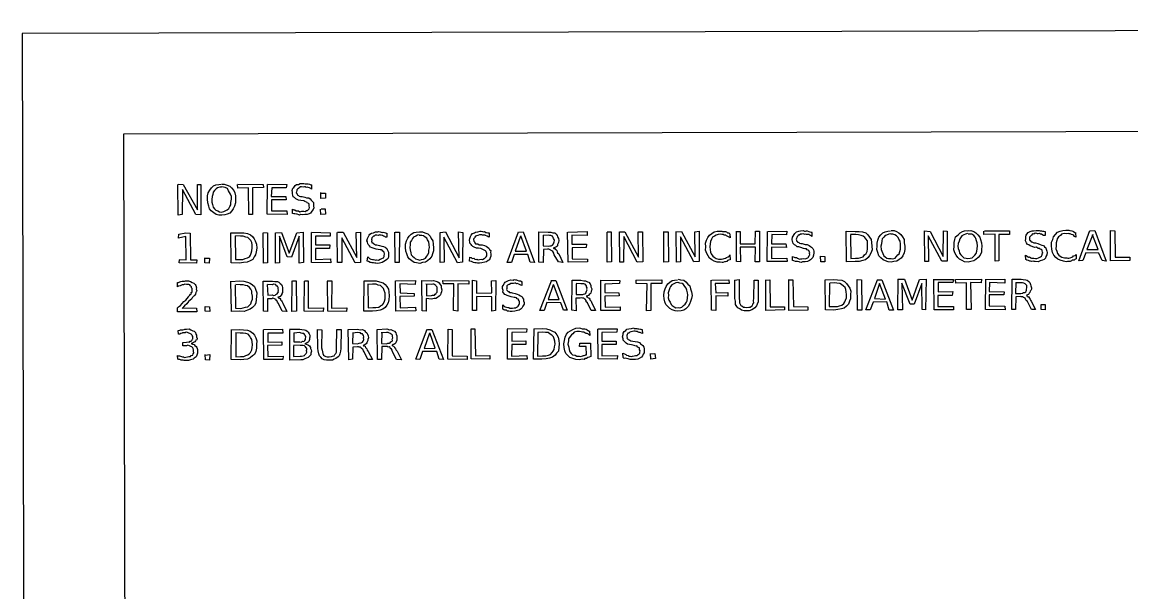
# Model space of a CAD drawing. Header units: millimetres. Extents: x 0 to 460, y -1 to 401.
# Drawn here: x -0.5 to 109.4, y 344 to 400.5 of the extents above; entities that cross this region are included whole.
import ezdxf

# ---------------------------------------------------------------- set-up
doc = ezdxf.new("R2010")
doc.units = ezdxf.units.MM

msp = doc.modelspace()

# ---------------------------------------------------------------- linework, layer by layer
for points in [[(0.5, -0.59), (460.47, 0.58), (459.48, 400.55), (-0.5, 399.41)], [(10.5, 9.49), (450.48, 10.55), (449.52, 390.55), (9.55, 389.45)]]:
    msp.add_lwpolyline(points, close=True)
for points in [[(14.94, 384.49), (15.46, 384.45), (16.87, 381.94), (16.85, 384.46), (17.19, 384.45), (17.21, 381.46), (16.7, 381.49), (15.37, 383.98), (15.35, 381.49), (14.96, 381.44), (14.93, 384.47)], [(19.26, 384.51), (19.52, 384.49), (19.81, 384.4), (20.06, 384.31), (20.22, 384.14), (20.45, 383.88), (20.57, 383.63), (20.64, 383.34), (20.63, 382.99), (20.64, 382.66), (20.54, 382.33), (20.41, 382.07), (20.26, 381.84), (20.08, 381.63), (19.81, 381.51), (19.57, 381.45), (19.28, 381.44), (18.98, 381.43), (18.7, 381.5), (18.47, 381.67), (18.21, 381.86), (18.06, 382.07), (17.98, 382.31), (17.9, 382.64), (17.86, 383.01), (17.87, 383.33), (17.93, 383.64), (18.08, 383.91), (18.24, 384.14), (18.46, 384.33), (18.67, 384.43), (18.98, 384.48), (19.21, 384.51)], [(19.25, 384.21), (19.06, 384.2), (18.86, 384.12), (18.71, 384.04), (18.55, 383.88), (18.42, 383.69), (18.37, 383.46), (18.32, 383.26), (18.28, 382.98), (18.29, 382.71), (18.34, 382.49), (18.43, 382.23), (18.55, 382.05), (18.67, 381.93), (18.88, 381.85), (19.05, 381.74), (19.23, 381.72), (19.48, 381.79), (19.62, 381.84), (19.81, 381.94), (19.96, 382.1), (20.07, 382.28), (20.15, 382.45), (20.17, 382.69), (20.23, 383.02), (20.22, 383.27), (20.13, 383.51), (20.03, 383.67), (19.92, 383.85), (19.84, 384.06), (19.62, 384.16), (19.45, 384.21), (19.24, 384.22)], [(20.87, 384.5), (23.37, 384.48), (23.41, 384.18), (22.32, 384.14), (22.31, 381.5), (21.95, 381.48), (21.91, 384.13), (20.85, 384.11), (20.83, 384.46)], [(23.8, 384.51), (25.71, 384.47), (25.66, 384.12), (24.22, 384.14), (24.17, 383.28), (25.61, 383.28), (25.64, 382.95), (24.19, 382.93), (24.2, 381.84), (25.72, 381.87), (25.73, 381.48), (23.77, 381.51), (23.8, 384.47)], [(28.17, 384.43), (28.15, 384.01), (28.1, 384.08), (27.97, 384.14), (27.83, 384.17), (27.74, 384.2), (27.62, 384.17), (27.53, 384.24), (27.46, 384.24), (27.34, 384.2), (27.18, 384.24), (27.06, 384.22), (26.92, 384.13), (26.86, 384.07), (26.77, 384.01), (26.71, 383.94), (26.7, 383.86), (26.66, 383.74), (26.65, 383.64), (26.72, 383.54), (26.72, 383.45), (26.79, 383.42), (26.88, 383.39), (26.94, 383.31), (27.05, 383.28), (27.23, 383.29), (27.51, 383.2), (27.66, 383.16), (27.9, 383.14), (28.02, 383.03), (28.13, 382.91), (28.26, 382.77), (28.34, 382.67), (28.36, 382.53), (28.35, 382.31), (28.38, 382.14), (28.33, 381.98), (28.2, 381.81), (28.05, 381.64), (27.92, 381.56), (27.71, 381.5), (27.48, 381.49), (27.24, 381.46), (27.08, 381.48), (26.97, 381.44), (26.91, 381.45), (26.73, 381.52), (26.67, 381.51), (26.5, 381.57), (26.41, 381.56), (26.28, 381.6), (26.26, 382.03), (26.4, 381.95), (26.51, 381.94), (26.63, 381.87), (26.77, 381.87), (26.88, 381.84), (26.99, 381.77), (27.1, 381.79), (27.19, 381.81), (27.39, 381.81), (27.54, 381.8), (27.66, 381.88), (27.76, 381.9), (27.87, 382), (27.91, 382.06), (27.96, 382.19), (27.91, 382.31), (27.92, 382.39), (27.93, 382.48), (27.9, 382.59), (27.77, 382.63), (27.73, 382.69), (27.66, 382.72), (27.51, 382.77), (27.38, 382.85), (27.09, 382.89), (26.88, 382.92), (26.72, 382.97), (26.6, 383.06), (26.47, 383.19), (26.35, 383.25), (26.3, 383.41), (26.27, 383.54), (26.27, 383.71), (26.24, 383.86), (26.32, 384.09), (26.41, 384.18), (26.53, 384.35), (26.68, 384.45), (26.86, 384.46), (27.04, 384.57), (27.28, 384.56), (27.41, 384.58), (27.54, 384.54), (27.64, 384.52), (27.74, 384.54), (27.83, 384.52), (27.95, 384.5), (28.09, 384.44), (28.18, 384.42)], [(29.1, 383.61), (29.53, 383.61), (29.53, 383.1), (29.08, 383.09), (29.08, 383.66)], [(29.11, 382.04), (29.52, 382.05), (29.53, 381.51), (29.09, 381.49), (29.05, 382.01)], [(15.06, 377.04), (15.73, 376.99), (15.71, 379.32), (14.98, 379.16), (15.03, 379.53), (15.7, 379.67), (16.15, 379.65), (16.16, 376.99), (16.81, 377.01), (16.77, 376.67), (15.06, 376.69), (15.07, 376.99)], [(20.17, 379.66), (21.01, 379.68), (21.44, 379.68), (21.81, 379.62), (22.1, 379.47), (22.32, 379.31), (22.49, 379.09), (22.59, 378.87), (22.72, 378.55), (22.73, 378.17), (22.69, 377.8), (22.62, 377.5), (22.46, 377.29), (22.33, 377.03), (22.09, 376.91), (21.77, 376.77), (21.43, 376.73), (21.03, 376.68), (20.21, 376.71), (20.18, 379.68)], [(20.6, 379.38), (20.64, 377.03), (21.06, 377.03), (21.37, 377.05), (21.6, 377.12), (21.82, 377.21), (22.03, 377.31), (22.11, 377.46), (22.19, 377.65), (22.24, 377.9), (22.27, 378.2), (22.28, 378.49), (22.24, 378.72), (22.13, 378.92), (22.03, 379.06), (21.85, 379.22), (21.66, 379.26), (21.4, 379.33), (21.13, 379.34), (20.63, 379.38)], [(23.39, 379.72), (23.8, 379.68), (23.79, 376.7), (23.39, 376.68), (23.37, 379.69)], [(24.6, 379.67), (25.18, 379.71), (25.94, 377.65), (26.69, 379.67), (27.34, 379.73), (27.36, 376.72), (26.92, 376.68), (26.92, 379.36), (26.17, 377.26), (25.74, 377.3), (24.97, 379.33), (25, 376.69), (24.59, 376.66), (24.59, 379.67)], [(28.14, 379.73), (29.99, 379.69), (29.99, 379.33), (28.56, 379.36), (28.55, 378.49), (29.96, 378.49), (29.95, 378.13), (28.56, 378.12), (28.56, 377.05), (30.05, 377.09), (30.06, 376.69), (28.16, 376.72), (28.14, 379.71)], [(30.74, 379.74), (31.3, 379.75), (32.63, 377.22), (32.59, 379.7), (33, 379.73), (32.99, 376.72), (32.48, 376.69), (31.15, 379.19), (31.15, 376.74), (30.73, 376.74), (30.71, 379.71)], [(35.63, 379.63), (35.62, 379.25), (35.46, 379.25), (35.41, 379.3), (35.3, 379.35), (35.19, 379.41), (35.05, 379.45), (34.96, 379.45), (34.84, 379.47), (34.78, 379.42), (34.61, 379.45), (34.45, 379.44), (34.36, 379.36), (34.29, 379.33), (34.16, 379.21), (34.13, 379.17), (34.09, 379.03), (34.12, 378.97), (34.11, 378.82), (34.13, 378.78), (34.14, 378.7), (34.22, 378.67), (34.31, 378.62), (34.39, 378.55), (34.48, 378.5), (34.64, 378.48), (34.88, 378.42), (35.13, 378.36), (35.27, 378.32), (35.46, 378.27), (35.61, 378.11), (35.64, 378.04), (35.71, 377.88), (35.78, 377.75), (35.77, 377.58), (35.77, 377.34), (35.75, 377.16), (35.6, 377.04), (35.49, 376.92), (35.31, 376.82), (35.16, 376.74), (34.88, 376.68), (34.67, 376.63), (34.53, 376.67), (34.43, 376.68), (34.3, 376.69), (34.17, 376.7), (34.05, 376.74), (33.97, 376.74), (33.8, 376.83), (33.67, 376.88), (33.72, 377.29), (33.81, 377.23), (33.91, 377.14), (34.03, 377.07), (34.19, 377.05), (34.28, 377.04), (34.44, 376.99), (34.54, 376.96), (34.61, 376.99), (34.79, 376.98), (34.97, 377.06), (35.04, 377.1), (35.19, 377.15), (35.27, 377.2), (35.35, 377.32), (35.34, 377.42), (35.39, 377.55), (35.38, 377.61), (35.35, 377.74), (35.32, 377.8), (35.21, 377.86), (35.14, 377.95), (35.07, 377.99), (34.94, 378), (34.77, 378.03), (34.57, 378.07), (34.35, 378.12), (34.17, 378.18), (34, 378.27), (33.91, 378.38), (33.78, 378.51), (33.74, 378.58), (33.7, 378.77), (33.64, 378.89), (33.7, 379.1), (33.77, 379.25), (33.85, 379.43), (33.94, 379.54), (34.1, 379.64), (34.28, 379.69), (34.5, 379.76), (34.73, 379.77), (34.83, 379.8), (34.95, 379.78), (35.06, 379.73), (35.14, 379.71), (35.26, 379.73), (35.37, 379.71), (35.52, 379.67), (35.63, 379.6)], [(36.44, 379.75), (36.86, 379.74), (36.83, 376.72), (36.45, 376.74), (36.41, 379.74)], [(38.84, 379.79), (39.13, 379.79), (39.39, 379.69), (39.69, 379.58), (39.89, 379.36), (40.01, 379.13), (40.16, 378.87), (40.21, 378.54), (40.25, 378.2), (40.25, 377.88), (40.14, 377.59), (40.06, 377.36), (39.88, 377.1), (39.63, 376.89), (39.45, 376.77), (39.16, 376.73), (38.87, 376.64), (38.54, 376.71), (38.31, 376.75), (38.08, 376.89), (37.82, 377.1), (37.71, 377.29), (37.58, 377.61), (37.49, 377.87), (37.46, 378.22), (37.46, 378.56), (37.56, 378.88), (37.7, 379.16), (37.83, 379.36), (38.04, 379.53), (38.3, 379.71), (38.53, 379.73), (38.86, 379.78)], [(38.83, 379.48), (38.66, 379.44), (38.47, 379.34), (38.26, 379.24), (38.15, 379.1), (38.07, 378.92), (37.93, 378.76), (37.94, 378.5), (37.89, 378.23), (37.93, 377.99), (37.99, 377.7), (38.04, 377.5), (38.15, 377.35), (38.33, 377.22), (38.45, 377.09), (38.67, 377.05), (38.89, 376.98), (39.04, 377.02), (39.23, 377.07), (39.45, 377.17), (39.59, 377.36), (39.67, 377.51), (39.76, 377.73), (39.79, 377.96), (39.84, 378.22), (39.82, 378.49), (39.78, 378.77), (39.65, 378.97), (39.56, 379.14), (39.42, 379.25), (39.23, 379.39), (39.08, 379.42), (38.82, 379.42)], [(40.89, 379.72), (41.43, 379.76), (42.79, 377.21), (42.72, 379.76), (43.14, 379.71), (43.12, 376.76), (42.62, 376.71), (41.25, 379.25), (41.28, 376.77), (40.89, 376.74), (40.88, 379.71)], [(45.75, 379.64), (45.74, 379.25), (45.64, 379.28), (45.54, 379.33), (45.4, 379.41), (45.34, 379.45), (45.21, 379.44), (45.1, 379.46), (45.03, 379.47), (44.89, 379.48), (44.78, 379.48), (44.61, 379.41), (44.49, 379.38), (44.38, 379.34), (44.32, 379.25), (44.3, 379.19), (44.23, 379.12), (44.21, 379), (44.23, 378.86), (44.29, 378.77), (44.28, 378.74), (44.33, 378.67), (44.4, 378.6), (44.54, 378.6), (44.62, 378.57), (44.77, 378.48), (45.04, 378.48), (45.27, 378.42), (45.46, 378.36), (45.57, 378.25), (45.71, 378.16), (45.79, 378.01), (45.9, 377.91), (45.89, 377.73), (45.91, 377.61), (45.91, 377.37), (45.86, 377.21), (45.79, 377.01), (45.66, 376.92), (45.48, 376.79), (45.31, 376.77), (45.02, 376.71), (44.8, 376.68), (44.66, 376.68), (44.6, 376.68), (44.47, 376.69), (44.34, 376.71), (44.19, 376.73), (44.06, 376.81), (44, 376.84), (43.81, 376.86), (43.82, 377.26), (43.98, 377.23), (44.06, 377.14), (44.22, 377.15), (44.33, 377.07), (44.47, 377.03), (44.57, 377.07), (44.65, 377), (44.78, 377.02), (44.97, 377.06), (45.08, 377.05), (45.25, 377.13), (45.32, 377.16), (45.41, 377.26), (45.44, 377.3), (45.51, 377.41), (45.53, 377.55), (45.53, 377.68), (45.48, 377.71), (45.45, 377.82), (45.37, 377.9), (45.32, 377.92), (45.18, 377.98), (45.05, 378.07), (44.93, 378.11), (44.7, 378.15), (44.48, 378.17), (44.27, 378.27), (44.14, 378.33), (44.04, 378.42), (43.95, 378.51), (43.84, 378.66), (43.83, 378.76), (43.81, 378.94), (43.85, 379.1), (43.91, 379.3), (43.98, 379.46), (44.09, 379.6), (44.29, 379.67), (44.41, 379.74), (44.62, 379.79), (44.85, 379.83), (44.96, 379.83), (45.08, 379.81), (45.17, 379.79), (45.29, 379.8), (45.41, 379.72), (45.5, 379.71), (45.62, 379.66), (45.78, 379.68)], [(48.65, 379.74), (49.1, 379.78), (50.24, 376.75), (49.81, 376.76), (49.58, 377.52), (48.23, 377.53), (47.95, 376.74), (47.53, 376.72), (48.66, 379.76)], [(48.86, 379.35), (48.33, 377.85), (49.46, 377.85), (48.87, 379.38)], [(52.08, 378.16), (52.15, 378.13), (52.25, 378.13), (52.31, 378.04), (52.4, 377.98), (52.45, 377.92), (52.48, 377.8), (52.53, 377.71), (52.64, 377.59), (53.04, 376.73), (52.63, 376.79), (52.2, 377.51), (52.15, 377.67), (52.06, 377.82), (51.97, 377.88), (51.9, 377.92), (51.85, 377.97), (51.78, 377.98), (51.66, 378.05), (51.53, 378.05), (51.12, 378.03), (51.08, 376.75), (50.67, 376.77), (50.66, 379.76), (51.6, 379.75), (51.87, 379.73), (52.05, 379.68), (52.24, 379.67), (52.38, 379.53), (52.48, 379.41), (52.53, 379.28), (52.62, 379.13), (52.65, 378.92), (52.6, 378.73), (52.57, 378.65), (52.52, 378.53), (52.52, 378.4), (52.44, 378.31), (52.35, 378.25), (52.25, 378.22), (52.11, 378.18)], [(51.09, 379.46), (51.09, 378.39), (51.59, 378.35), (51.74, 378.39), (51.88, 378.4), (51.96, 378.43), (52.02, 378.47), (52.13, 378.59), (52.16, 378.68), (52.19, 378.78), (52.22, 378.93), (52.18, 379.01), (52.13, 379.11), (52.08, 379.21), (52.03, 379.33), (51.98, 379.36), (51.87, 379.41), (51.72, 379.41), (51.59, 379.43), (51.09, 379.41)], [(53.54, 379.75), (55.45, 379.8), (55.45, 379.41), (53.93, 379.46), (53.93, 378.56), (55.39, 378.55), (55.37, 378.21), (53.98, 378.18), (53.96, 377.11), (55.48, 377.08), (55.48, 376.79), (53.57, 376.76), (53.51, 379.75)], [(57.45, 379.76), (57.83, 379.77), (57.85, 376.79), (57.43, 376.77), (57.45, 379.74)], [(58.66, 379.76), (59.18, 379.77), (60.55, 377.25), (60.52, 379.78), (60.92, 379.79), (60.97, 376.8), (60.41, 376.78), (59.09, 379.3), (59.05, 376.76), (58.69, 376.78), (58.64, 379.79)], [(63.07, 379.79), (63.49, 379.78), (63.5, 376.79), (63.06, 376.78), (63.06, 379.8)], [(64.26, 379.77), (64.81, 379.8), (66.14, 377.31), (66.12, 379.77), (66.55, 379.83), (66.54, 376.82), (66.01, 376.81), (64.69, 379.27), (64.68, 376.81), (64.3, 376.76), (64.27, 379.8)], [(69.59, 379.55), (69.61, 379.18), (69.51, 379.23), (69.38, 379.31), (69.26, 379.38), (69.19, 379.45), (69.03, 379.46), (68.94, 379.5), (68.8, 379.5), (68.66, 379.54), (68.44, 379.5), (68.24, 379.44), (68.06, 379.36), (67.88, 379.23), (67.78, 379.05), (67.68, 378.82), (67.65, 378.58), (67.6, 378.29), (67.63, 378.02), (67.67, 377.76), (67.73, 377.59), (67.9, 377.36), (68.04, 377.28), (68.23, 377.14), (68.45, 377.08), (68.68, 377.06), (68.77, 377.07), (68.91, 377.11), (69.03, 377.12), (69.16, 377.18), (69.25, 377.24), (69.42, 377.29), (69.52, 377.36), (69.58, 377.49), (69.6, 377.01), (69.46, 376.97), (69.36, 376.92), (69.28, 376.85), (69.16, 376.79), (69.05, 376.79), (68.9, 376.74), (68.81, 376.75), (68.63, 376.76), (68.33, 376.78), (68.03, 376.86), (67.8, 377.01), (67.58, 377.16), (67.43, 377.4), (67.3, 377.63), (67.18, 377.97), (67.2, 378.28), (67.17, 378.65), (67.26, 378.95), (67.4, 379.21), (67.57, 379.45), (67.81, 379.62), (68.04, 379.78), (68.33, 379.83), (68.62, 379.83), (68.78, 379.84), (68.87, 379.82), (69.04, 379.82), (69.14, 379.82), (69.24, 379.78), (69.35, 379.67), (69.51, 379.67), (69.59, 379.56)], [(70.22, 379.8), (70.61, 379.82), (70.62, 378.6), (72.09, 378.58), (72.12, 379.83), (72.52, 379.84), (72.52, 376.8), (72.1, 376.81), (72.12, 378.27), (70.61, 378.24), (70.65, 376.79), (70.24, 376.82), (70.24, 379.84)], [(73.34, 379.82), (75.24, 379.85), (75.19, 379.49), (73.74, 379.5), (73.7, 378.57), (75.13, 378.59), (75.18, 378.22), (73.7, 378.24), (73.72, 377.14), (75.24, 377.17), (75.25, 376.82), (73.29, 376.82), (73.32, 379.81)], [(77.69, 379.72), (77.71, 379.32), (77.63, 379.38), (77.52, 379.44), (77.4, 379.5), (77.3, 379.52), (77.18, 379.51), (77.09, 379.53), (76.95, 379.51), (76.91, 379.58), (76.71, 379.54), (76.57, 379.55), (76.44, 379.45), (76.36, 379.44), (76.31, 379.36), (76.21, 379.23), (76.21, 379.17), (76.16, 379.06), (76.17, 378.94), (76.19, 378.87), (76.28, 378.83), (76.28, 378.75), (76.4, 378.72), (76.49, 378.66), (76.62, 378.62), (76.76, 378.62), (77.04, 378.52), (77.23, 378.52), (77.44, 378.42), (77.56, 378.33), (77.68, 378.24), (77.79, 378.11), (77.87, 377.99), (77.9, 377.86), (77.91, 377.68), (77.88, 377.47), (77.8, 377.24), (77.73, 377.15), (77.58, 377.01), (77.47, 376.92), (77.27, 376.82), (77.03, 376.81), (76.78, 376.79), (76.64, 376.75), (76.51, 376.78), (76.44, 376.81), (76.27, 376.83), (76.16, 376.84), (76.08, 376.84), (75.91, 376.9), (75.79, 376.95), (75.79, 377.34), (75.94, 377.28), (76.02, 377.22), (76.19, 377.23), (76.28, 377.15), (76.4, 377.11), (76.51, 377.08), (76.6, 377.09), (76.72, 377.1), (76.9, 377.13), (77.09, 377.1), (77.2, 377.17), (77.31, 377.2), (77.38, 377.28), (77.44, 377.42), (77.49, 377.49), (77.47, 377.62), (77.49, 377.74), (77.45, 377.83), (77.42, 377.93), (77.35, 377.97), (77.24, 377.99), (77.18, 378.09), (77.02, 378.09), (76.88, 378.14), (76.62, 378.22), (76.42, 378.28), (76.24, 378.29), (76.11, 378.42), (75.98, 378.48), (75.87, 378.62), (75.81, 378.74), (75.78, 378.83), (75.77, 379.03), (75.79, 379.23), (75.87, 379.35), (75.95, 379.52), (76.03, 379.62), (76.19, 379.76), (76.43, 379.83), (76.59, 379.86), (76.83, 379.9), (76.97, 379.85), (77.08, 379.84), (77.18, 379.86), (77.23, 379.87), (77.39, 379.82), (77.5, 379.78), (77.63, 379.73), (77.74, 379.73)], [(81.14, 379.84), (82, 379.81), (82.4, 379.8), (82.73, 379.78), (83.06, 379.67), (83.26, 379.48), (83.41, 379.25), (83.57, 379.01), (83.61, 378.71), (83.64, 378.37), (83.67, 378), (83.55, 377.66), (83.41, 377.43), (83.28, 377.23), (83.01, 377.01), (82.76, 376.95), (82.38, 376.84), (82.01, 376.84), (81.14, 376.81), (81.11, 379.83)], [(81.53, 379.47), (81.57, 377.14), (82.02, 377.15), (82.33, 377.18), (82.56, 377.24), (82.78, 377.31), (82.93, 377.49), (83.09, 377.64), (83.18, 377.84), (83.22, 378.08), (83.21, 378.36), (83.23, 378.61), (83.2, 378.87), (83.05, 379.07), (82.95, 379.22), (82.8, 379.34), (82.6, 379.42), (82.34, 379.47), (82.07, 379.5), (81.52, 379.51)], [(85.55, 379.92), (85.84, 379.9), (86.08, 379.82), (86.32, 379.66), (86.53, 379.51), (86.69, 379.28), (86.85, 379), (86.86, 378.68), (86.9, 378.37), (86.91, 378.02), (86.86, 377.7), (86.71, 377.41), (86.55, 377.18), (86.36, 377.03), (86.12, 376.88), (85.83, 376.84), (85.56, 376.78), (85.25, 376.79), (84.99, 376.91), (84.76, 377.01), (84.54, 377.21), (84.35, 377.41), (84.25, 377.72), (84.15, 378.02), (84.17, 378.35), (84.17, 378.64), (84.24, 378.95), (84.35, 379.24), (84.54, 379.47), (84.75, 379.66), (84.98, 379.79), (85.23, 379.84), (85.5, 379.89)], [(85.52, 379.58), (85.33, 379.53), (85.1, 379.46), (84.96, 379.4), (84.84, 379.23), (84.68, 379.08), (84.64, 378.87), (84.6, 378.59), (84.54, 378.37), (84.56, 378.04), (84.63, 377.85), (84.75, 377.63), (84.82, 377.41), (84.98, 377.31), (85.12, 377.17), (85.3, 377.13), (85.56, 377.12), (85.71, 377.11), (85.94, 377.18), (86.07, 377.3), (86.23, 377.48), (86.34, 377.61), (86.41, 377.83), (86.47, 378.06), (86.47, 378.32), (86.48, 378.59), (86.45, 378.86), (86.31, 379.05), (86.24, 379.21), (86.1, 379.38), (85.93, 379.47), (85.73, 379.54), (85.51, 379.54)], [(88.86, 379.88), (89.41, 379.82), (90.72, 377.32), (90.73, 379.87), (91.12, 379.84), (91.11, 376.87), (90.59, 376.88), (89.23, 379.37), (89.25, 376.85), (88.88, 376.84), (88.85, 379.88)], [(93.15, 379.89), (93.44, 379.92), (93.75, 379.82), (93.96, 379.69), (94.15, 379.48), (94.34, 379.24), (94.42, 379.01), (94.52, 378.68), (94.53, 378.34), (94.52, 378.02), (94.49, 377.76), (94.37, 377.47), (94.17, 377.23), (93.94, 377.03), (93.74, 376.9), (93.45, 376.85), (93.17, 376.77), (92.83, 376.8), (92.59, 376.94), (92.34, 377.06), (92.16, 377.22), (91.99, 377.45), (91.87, 377.69), (91.77, 377.99), (91.79, 378.36), (91.81, 378.71), (91.88, 379.02), (91.94, 379.28), (92.18, 379.49), (92.38, 379.69), (92.62, 379.82), (92.82, 379.86), (93.18, 379.92)], [(93.13, 379.61), (92.92, 379.54), (92.77, 379.48), (92.57, 379.38), (92.48, 379.27), (92.37, 379.09), (92.29, 378.86), (92.19, 378.62), (92.17, 378.34), (92.18, 378.11), (92.3, 377.88), (92.32, 377.66), (92.47, 377.49), (92.62, 377.33), (92.74, 377.2), (92.98, 377.16), (93.13, 377.12), (93.37, 377.18), (93.58, 377.2), (93.74, 377.35), (93.86, 377.46), (93.98, 377.62), (94.03, 377.86), (94.07, 378.08), (94.12, 378.38), (94.09, 378.67), (94.02, 378.88), (93.95, 379.11), (93.88, 379.25), (93.73, 379.41), (93.55, 379.54), (93.36, 379.54), (93.17, 379.56)], [(94.79, 379.88), (97.29, 379.86), (97.29, 379.52), (96.21, 379.51), (96.21, 376.91), (95.85, 376.87), (95.85, 379.53), (94.75, 379.52), (94.74, 379.84)], [(100.82, 379.77), (100.8, 379.42), (100.66, 379.42), (100.59, 379.46), (100.45, 379.54), (100.35, 379.56), (100.25, 379.61), (100.13, 379.58), (100.05, 379.58), (99.98, 379.61), (99.81, 379.63), (99.68, 379.56), (99.57, 379.57), (99.47, 379.46), (99.41, 379.4), (99.32, 379.3), (99.26, 379.26), (99.26, 379.1), (99.25, 379), (99.28, 378.9), (99.32, 378.9), (99.43, 378.79), (99.48, 378.79), (99.56, 378.75), (99.7, 378.7), (99.85, 378.68), (100.07, 378.61), (100.3, 378.53), (100.47, 378.45), (100.64, 378.41), (100.74, 378.28), (100.86, 378.2), (100.92, 378.05), (100.97, 377.86), (101, 377.74), (100.96, 377.49), (100.89, 377.32), (100.84, 377.17), (100.72, 377.05), (100.56, 376.98), (100.33, 376.9), (100.13, 376.8), (99.83, 376.85), (99.71, 376.84), (99.61, 376.87), (99.47, 376.83), (99.35, 376.87), (99.28, 376.86), (99.16, 376.94), (98.98, 376.98), (98.88, 377.02), (98.86, 377.45), (99.03, 377.36), (99.15, 377.27), (99.25, 377.29), (99.38, 377.2), (99.45, 377.16), (99.6, 377.16), (99.69, 377.16), (99.84, 377.13), (100, 377.14), (100.14, 377.21), (100.28, 377.26), (100.36, 377.3), (100.45, 377.36), (100.52, 377.48), (100.52, 377.55), (100.57, 377.66), (100.54, 377.75), (100.5, 377.89), (100.51, 377.96), (100.42, 378.03), (100.32, 378.05), (100.27, 378.13), (100.12, 378.14), (99.95, 378.24), (99.75, 378.23), (99.53, 378.33), (99.31, 378.38), (99.19, 378.48), (99.06, 378.53), (98.96, 378.67), (98.94, 378.76), (98.87, 378.89), (98.88, 379.1), (98.91, 379.27), (98.92, 379.45), (98.99, 379.55), (99.14, 379.72), (99.31, 379.8), (99.51, 379.86), (99.66, 379.89), (99.92, 379.91), (100.06, 379.92), (100.14, 379.9), (100.23, 379.9), (100.33, 379.87), (100.45, 379.86), (100.56, 379.83), (100.67, 379.83), (100.83, 379.82)], [(103.83, 379.63), (103.85, 379.25), (103.73, 379.3), (103.66, 379.4), (103.56, 379.47), (103.43, 379.5), (103.29, 379.58), (103.18, 379.58), (103.08, 379.61), (102.94, 379.58), (102.68, 379.61), (102.44, 379.56), (102.32, 379.42), (102.12, 379.27), (102.01, 379.09), (101.96, 378.93), (101.9, 378.69), (101.9, 378.4), (101.87, 378.1), (101.96, 377.87), (102.02, 377.62), (102.17, 377.46), (102.29, 377.36), (102.46, 377.26), (102.72, 377.21), (102.95, 377.19), (103.04, 377.18), (103.16, 377.16), (103.29, 377.19), (103.44, 377.25), (103.56, 377.29), (103.63, 377.39), (103.79, 377.42), (103.87, 377.52), (103.88, 377.11), (103.75, 377.04), (103.67, 376.98), (103.5, 376.97), (103.42, 376.9), (103.29, 376.84), (103.19, 376.85), (103.03, 376.85), (102.88, 376.81), (102.62, 376.87), (102.28, 376.96), (102.06, 377.07), (101.85, 377.24), (101.68, 377.45), (101.52, 377.74), (101.47, 378.05), (101.44, 378.38), (101.44, 378.76), (101.56, 379.01), (101.64, 379.29), (101.84, 379.52), (102.02, 379.74), (102.31, 379.85), (102.56, 379.92), (102.87, 379.95), (103.03, 379.95), (103.14, 379.94), (103.26, 379.92), (103.44, 379.87), (103.55, 379.84), (103.63, 379.8), (103.76, 379.7), (103.84, 379.68)], [(105.25, 379.88), (105.73, 379.9), (106.86, 376.88), (106.45, 376.92), (106.14, 377.65), (104.84, 377.68), (104.53, 376.93), (104.14, 376.9), (105.24, 379.91)], [(105.52, 379.5), (104.92, 378.03), (106.06, 378.03), (105.5, 379.47)], [(107.29, 379.92), (107.7, 379.89), (107.74, 377.25), (109.19, 377.26), (109.2, 376.93), (107.28, 376.89), (107.28, 379.9)], [(17.59, 377.17), (18.06, 377.18), (18.02, 376.66), (17.59, 376.71), (17.6, 377.21)], [(78.59, 377.35), (78.98, 377.34), (78.99, 376.8), (78.58, 376.8), (78.55, 377.37)], [(15.34, 372.24), (16.75, 372.2), (16.81, 371.84), (14.88, 371.86), (14.89, 372.24), (14.97, 372.36), (15.17, 372.46), (15.35, 372.66), (15.52, 372.87), (15.7, 373.01), (15.83, 373.18), (15.96, 373.33), (15.98, 373.38), (16.12, 373.49), (16.17, 373.6), (16.26, 373.68), (16.25, 373.75), (16.32, 373.81), (16.35, 373.87), (16.34, 373.98), (16.35, 374.02), (16.32, 374.17), (16.28, 374.23), (16.28, 374.32), (16.17, 374.43), (16.12, 374.54), (16.01, 374.57), (15.85, 374.55), (15.76, 374.56), (15.62, 374.58), (15.56, 374.57), (15.48, 374.53), (15.34, 374.52), (15.27, 374.49), (15.14, 374.43), (14.98, 374.38), (14.89, 374.31), (14.87, 374.74), (14.98, 374.77), (15.1, 374.82), (15.23, 374.84), (15.35, 374.89), (15.42, 374.88), (15.59, 374.89), (15.68, 374.91), (15.75, 374.92), (15.96, 374.93), (16.18, 374.84), (16.35, 374.77), (16.5, 374.7), (16.63, 374.55), (16.71, 374.45), (16.75, 374.23), (16.74, 374.1), (16.79, 373.96), (16.75, 373.86), (16.72, 373.84), (16.69, 373.76), (16.68, 373.61), (16.6, 373.51), (16.5, 373.41), (16.44, 373.36), (16.39, 373.29), (16.33, 373.23), (16.26, 373.1), (16.13, 373.01), (15.96, 372.86), (15.81, 372.64), (15.58, 372.45), (15.36, 372.19)], [(20.19, 374.87), (21.03, 374.92), (21.46, 374.89), (21.82, 374.8), (22.07, 374.7), (22.32, 374.51), (22.51, 374.35), (22.6, 374.08), (22.73, 373.73), (22.72, 373.36), (22.67, 373.06), (22.65, 372.71), (22.52, 372.46), (22.3, 372.27), (22.09, 372.11), (21.82, 372.01), (21.49, 371.88), (21.04, 371.91), (20.24, 371.89), (20.18, 374.89)], [(24.8, 373.32), (24.84, 373.3), (24.92, 373.2), (25.02, 373.2), (25.08, 373.09), (25.1, 373.04), (25.17, 372.94), (25.25, 372.85), (25.31, 372.7), (25.72, 371.88), (25.26, 371.91), (24.88, 372.69), (24.8, 372.81), (24.75, 372.91), (24.65, 372.98), (24.64, 373.07), (24.54, 373.12), (24.44, 373.16), (24.33, 373.19), (24.21, 373.15), (23.81, 373.14), (23.81, 371.89), (23.4, 371.91), (23.38, 374.88), (24.29, 374.9), (24.51, 374.85), (24.78, 374.86), (24.92, 374.8), (25.04, 374.66), (25.18, 374.57), (25.26, 374.38), (25.27, 374.25), (25.29, 374.06), (25.29, 373.87), (25.29, 373.78), (25.22, 373.66), (25.2, 373.59), (25.14, 373.49), (25.05, 373.37), (24.96, 373.35), (24.82, 373.29)], [(26.27, 374.92), (26.65, 374.93), (26.66, 371.93), (26.21, 371.88), (26.25, 374.92)], [(27.46, 374.92), (27.83, 374.91), (27.84, 372.22), (29.35, 372.24), (29.3, 371.88), (27.43, 371.9), (27.45, 374.89)], [(29.71, 374.93), (30.16, 374.91), (30.14, 372.22), (31.65, 372.25), (31.63, 371.89), (29.78, 371.92), (29.74, 374.88)], [(33.36, 374.91), (34.16, 374.91), (34.57, 374.92), (34.9, 374.81), (35.24, 374.71), (35.45, 374.55), (35.62, 374.35), (35.77, 374.09), (35.82, 373.82), (35.85, 373.43), (35.82, 373.04), (35.76, 372.75), (35.62, 372.5), (35.45, 372.29), (35.23, 372.12), (34.97, 372.03), (34.6, 371.96), (34.2, 371.9), (33.33, 371.92), (33.36, 374.91)], [(36.48, 374.92), (38.44, 374.95), (38.42, 374.57), (36.91, 374.61), (36.92, 373.72), (38.33, 373.68), (38.33, 373.39), (36.9, 373.38), (36.93, 372.23), (38.46, 372.3), (38.48, 371.95), (36.49, 371.91), (36.48, 374.93)], [(39.08, 374.96), (40, 374.91), (40.24, 374.94), (40.47, 374.9), (40.65, 374.81), (40.8, 374.72), (40.91, 374.56), (41, 374.43), (41.01, 374.27), (41.06, 374.02), (41.04, 373.84), (40.97, 373.68), (40.94, 373.52), (40.8, 373.39), (40.64, 373.28), (40.48, 373.16), (40.29, 373.18), (40.04, 373.11), (39.51, 373.16), (39.52, 371.9), (39.12, 371.95), (39.08, 374.95)], [(41.17, 374.95), (43.74, 374.93), (43.75, 374.6), (42.63, 374.61), (42.65, 371.93), (42.23, 371.97), (42.24, 374.63), (41.18, 374.63), (41.16, 374.95)], [(44.11, 374.97), (44.49, 374.93), (44.48, 373.69), (46, 373.73), (45.99, 374.92), (46.42, 374.95), (46.39, 371.97), (46, 371.92), (46.01, 373.35), (44.5, 373.36), (44.51, 371.97), (44.11, 371.97), (44.11, 374.97)], [(49, 374.83), (49, 374.45), (48.9, 374.49), (48.76, 374.55), (48.67, 374.59), (48.53, 374.65), (48.47, 374.62), (48.37, 374.7), (48.3, 374.69), (48.17, 374.65), (48, 374.67), (47.89, 374.66), (47.76, 374.57), (47.69, 374.57), (47.57, 374.49), (47.51, 374.42), (47.49, 374.3), (47.49, 374.16), (47.48, 374.07), (47.49, 374.01), (47.56, 373.92), (47.62, 373.86), (47.7, 373.86), (47.77, 373.77), (47.92, 373.77), (48.04, 373.73), (48.33, 373.66), (48.53, 373.6), (48.69, 373.52), (48.85, 373.45), (49, 373.37), (49.04, 373.22), (49.16, 373.11), (49.14, 372.94), (49.22, 372.78), (49.2, 372.61), (49.08, 372.4), (49, 372.22), (48.92, 372.15), (48.71, 372.02), (48.55, 371.98), (48.28, 371.9), (48.04, 371.89), (47.93, 371.89), (47.84, 371.88), (47.69, 371.92), (47.56, 371.93), (47.45, 372), (47.31, 372), (47.21, 372.04), (47.1, 372.11), (47.11, 372.53), (47.23, 372.41), (47.33, 372.35), (47.47, 372.32), (47.6, 372.29), (47.68, 372.27), (47.8, 372.22), (47.89, 372.21), (48.07, 372.22), (48.21, 372.25), (48.36, 372.26), (48.44, 372.3), (48.57, 372.36), (48.63, 372.42), (48.72, 372.56), (48.76, 372.63), (48.76, 372.77), (48.75, 372.84), (48.73, 372.95), (48.65, 373.03), (48.66, 373.11), (48.51, 373.15), (48.47, 373.23), (48.32, 373.26), (48.21, 373.26), (47.94, 373.33), (47.74, 373.39), (47.54, 373.46), (47.39, 373.53), (47.31, 373.58), (47.17, 373.73), (47.1, 373.83), (47.12, 373.95), (47.08, 374.16), (47.08, 374.35), (47.14, 374.47), (47.26, 374.69), (47.32, 374.79), (47.47, 374.86), (47.65, 374.95), (47.89, 375.02), (48.12, 374.98), (48.22, 375.04), (48.36, 375.02), (48.44, 375.02), (48.53, 374.99), (48.67, 374.93), (48.78, 374.92), (48.86, 374.92), (49.01, 374.83)], [(51.87, 374.95), (52.35, 374.95), (53.48, 372), (53.1, 372), (52.84, 372.75), (51.47, 372.76), (51.19, 371.99), (50.76, 371.98), (51.93, 374.93)], [(55.38, 373.35), (55.44, 373.32), (55.49, 373.31), (55.56, 373.24), (55.65, 373.21), (55.71, 373.09), (55.73, 373.05), (55.84, 372.89), (55.87, 372.81), (56.29, 371.97), (55.86, 371.98), (55.49, 372.73), (55.37, 372.85), (55.34, 372.97), (55.27, 373.1), (55.18, 373.15), (55.12, 373.2), (55.01, 373.19), (54.91, 373.24), (54.77, 373.21), (54.32, 373.21), (54.38, 371.96), (53.93, 372), (53.96, 374.98), (54.84, 374.99), (55.12, 374.93), (55.29, 374.93), (55.5, 374.83), (55.61, 374.79), (55.76, 374.62), (55.82, 374.46), (55.83, 374.32), (55.9, 374.14), (55.89, 373.95), (55.86, 373.88), (55.82, 373.71), (55.75, 373.64), (55.66, 373.55), (55.57, 373.47), (55.5, 373.43), (55.35, 373.39)], [(56.82, 375), (58.68, 374.95), (58.67, 374.65), (57.21, 374.6), (57.2, 373.75), (58.6, 373.73), (58.61, 373.44), (57.2, 373.39), (57.24, 372.32), (58.73, 372.34), (58.72, 371.99), (56.81, 371.98), (56.8, 375)], [(60.26, 374.99), (62.84, 375.02), (62.85, 374.66), (61.77, 374.65), (61.76, 371.99), (61.34, 371.96), (61.39, 374.62), (60.29, 374.65), (60.29, 374.99)], [(64.45, 375.07), (64.71, 375.03), (65.02, 374.97), (65.23, 374.81), (65.42, 374.6), (65.63, 374.41), (65.7, 374.12), (65.77, 373.84), (65.84, 373.46), (65.78, 373.16), (65.7, 372.86), (65.59, 372.62), (65.45, 372.38), (65.22, 372.16), (65.02, 372.03), (64.77, 371.95), (64.44, 371.9), (64.17, 371.94), (63.87, 372.06), (63.63, 372.19), (63.43, 372.37), (63.25, 372.59), (63.16, 372.83), (63.07, 373.13), (63.04, 373.46), (63.09, 373.84), (63.17, 374.14), (63.29, 374.37), (63.43, 374.61), (63.65, 374.79), (63.87, 374.94), (64.11, 375), (64.41, 375.03)], [(64.45, 374.75), (64.25, 374.71), (64.05, 374.61), (63.85, 374.51), (63.7, 374.35), (63.65, 374.22), (63.56, 374.03), (63.47, 373.73), (63.51, 373.49), (63.49, 373.25), (63.54, 373), (63.66, 372.8), (63.76, 372.59), (63.88, 372.48), (64.06, 372.33), (64.25, 372.25), (64.46, 372.28), (64.62, 372.26), (64.83, 372.32), (64.99, 372.46), (65.16, 372.62), (65.28, 372.81), (65.36, 372.95), (65.4, 373.22), (65.43, 373.52), (65.39, 373.74), (65.33, 373.98), (65.26, 374.21), (65.12, 374.37), (64.99, 374.57), (64.85, 374.66), (64.64, 374.69), (64.44, 374.74)], [(67.79, 374.98), (69.48, 375.01), (69.5, 374.65), (68.14, 374.67), (68.2, 373.74), (69.4, 373.78), (69.38, 373.41), (68.2, 373.44), (68.21, 371.97), (67.77, 372.03), (67.73, 374.99)], [(70.06, 375), (70.49, 375.04), (70.52, 373.16), (70.54, 372.95), (70.55, 372.75), (70.59, 372.61), (70.66, 372.47), (70.78, 372.43), (70.92, 372.32), (71.07, 372.32), (71.27, 372.29), (71.46, 372.3), (71.61, 372.31), (71.73, 372.41), (71.82, 372.49), (71.87, 372.61), (71.97, 372.75), (71.94, 372.93), (71.96, 373.2), (71.98, 375), (72.4, 375), (72.39, 373.16), (72.4, 372.85), (72.3, 372.61), (72.23, 372.45), (72.07, 372.23), (71.91, 372.16), (71.76, 372.04), (71.49, 371.96), (71.28, 371.95), (71.01, 371.96), (70.75, 372), (70.58, 372.13), (70.39, 372.25), (70.27, 372.39), (70.13, 372.59), (70.13, 372.89), (70.08, 373.16), (70.07, 374.99)], [(73.15, 374.99), (73.53, 375.03), (73.56, 372.34), (75.01, 372.34), (74.99, 372.04), (73.16, 371.98), (73.15, 375.02)], [(75.47, 375.03), (75.81, 375.03), (75.88, 372.37), (77.29, 372.35), (77.29, 372.01), (75.44, 371.99), (75.43, 375.04)], [(79.01, 375.02), (79.89, 375.04), (80.25, 375.02), (80.66, 374.97), (80.94, 374.85), (81.12, 374.64), (81.31, 374.44), (81.46, 374.21), (81.56, 373.9), (81.54, 373.57), (81.54, 373.15), (81.44, 372.9), (81.35, 372.6), (81.13, 372.41), (80.89, 372.21), (80.63, 372.13), (80.29, 372.07), (79.89, 372), (79.05, 372.06), (79.03, 375.01)], [(79.45, 374.68), (79.43, 372.37), (79.91, 372.39), (80.25, 372.38), (80.45, 372.44), (80.68, 372.5), (80.87, 372.66), (80.96, 372.83), (81.03, 372.99), (81.13, 373.24), (81.13, 373.55), (81.1, 373.82), (81.08, 374.07), (81, 374.26), (80.85, 374.4), (80.65, 374.55), (80.49, 374.66), (80.19, 374.69), (79.93, 374.72), (79.47, 374.68)], [(82.21, 375.04), (82.62, 375.01), (82.65, 372.03), (82.23, 372.02), (82.18, 375.06)], [(84.16, 375.03), (84.63, 375.02), (85.8, 372.01), (85.36, 372.02), (85.12, 372.83), (83.76, 372.81), (83.48, 372.06), (83.05, 372.04), (84.21, 375.02)], [(86.23, 375.07), (86.87, 375.08), (87.64, 373), (88.36, 375.06), (89.01, 375.07), (88.96, 372.04), (88.62, 372.07), (88.6, 374.65), (87.84, 372.62), (87.43, 372.62), (86.61, 374.69), (86.67, 372.04), (86.22, 372.05), (86.26, 375.08)], [(89.79, 375.05), (91.72, 375.06), (91.65, 374.74), (90.21, 374.74), (90.21, 373.83), (91.65, 373.86), (91.6, 373.47), (90.17, 373.48), (90.18, 372.37), (91.72, 372.37), (91.73, 372.04), (89.81, 372.06), (89.8, 375.07)], [(91.94, 375.05), (94.52, 375.09), (94.47, 374.72), (93.42, 374.75), (93.48, 372.07), (93.02, 372.09), (93.01, 374.73), (91.95, 374.7), (91.94, 375.04)], [(94.91, 375.06), (96.8, 375.09), (96.82, 374.7), (95.31, 374.75), (95.28, 373.87), (96.74, 373.84), (96.72, 373.54), (95.28, 373.53), (95.28, 372.44), (96.81, 372.42), (96.85, 372.06), (94.9, 372.08), (94.92, 375.09)], [(98.96, 373.47), (98.97, 373.44), (99.07, 373.4), (99.1, 373.35), (99.22, 373.33), (99.22, 373.24), (99.31, 373.1), (99.37, 373), (99.42, 372.9), (99.85, 372.09), (99.44, 372.07), (99.06, 372.86), (98.94, 372.98), (98.86, 373.09), (98.83, 373.2), (98.71, 373.26), (98.67, 373.26), (98.56, 373.34), (98.44, 373.34), (98.36, 373.37), (97.92, 373.34), (97.88, 372.07), (97.52, 372.07), (97.53, 375.07), (98.43, 375.09), (98.63, 375.04), (98.88, 375.03), (99.04, 374.97), (99.2, 374.86), (99.28, 374.77), (99.36, 374.57), (99.4, 374.41), (99.46, 374.23), (99.45, 374.1), (99.4, 373.96), (99.33, 373.88), (99.3, 373.77), (99.23, 373.69), (99.17, 373.57), (99.06, 373.52), (98.96, 373.51)], [(97.92, 374.75), (97.88, 373.68), (98.4, 373.65), (98.55, 373.71), (98.65, 373.75), (98.78, 373.78), (98.89, 373.84), (98.94, 373.91), (98.95, 373.98), (98.97, 374.11), (99, 374.23), (98.98, 374.35), (99, 374.45), (98.9, 374.56), (98.83, 374.62), (98.76, 374.65), (98.7, 374.69), (98.57, 374.73), (98.43, 374.73), (97.89, 374.73)], [(20.6, 374.54), (20.63, 372.22), (21.14, 372.19), (21.38, 372.23), (21.62, 372.32), (21.84, 372.35), (22, 372.51), (22.15, 372.65), (22.21, 372.86), (22.31, 373.1), (22.3, 373.39), (22.26, 373.71), (22.24, 373.89), (22.16, 374.08), (22.01, 374.26), (21.83, 374.41), (21.63, 374.46), (21.39, 374.54), (21.09, 374.53), (20.65, 374.56)], [(23.76, 374.57), (23.82, 373.51), (24.29, 373.52), (24.4, 373.48), (24.55, 373.51), (24.63, 373.57), (24.75, 373.63), (24.82, 373.72), (24.88, 373.82), (24.84, 373.93), (24.89, 374.01), (24.86, 374.14), (24.84, 374.27), (24.78, 374.38), (24.73, 374.4), (24.62, 374.51), (24.58, 374.56), (24.4, 374.58), (24.3, 374.54), (23.81, 374.56)], [(33.72, 374.62), (33.76, 372.23), (34.23, 372.28), (34.52, 372.28), (34.81, 372.3), (34.98, 372.43), (35.18, 372.55), (35.29, 372.67), (35.38, 372.89), (35.44, 373.13), (35.46, 373.43), (35.45, 373.71), (35.36, 373.97), (35.28, 374.17), (35.13, 374.31), (34.99, 374.45), (34.75, 374.5), (34.55, 374.59), (34.21, 374.58), (33.74, 374.55)], [(39.55, 374.59), (39.55, 373.45), (40.05, 373.46), (40.15, 373.49), (40.32, 373.51), (40.4, 373.59), (40.49, 373.65), (40.51, 373.69), (40.61, 373.81), (40.61, 373.9), (40.6, 374.07), (40.61, 374.15), (40.6, 374.29), (40.51, 374.4), (40.47, 374.47), (40.36, 374.53), (40.3, 374.6), (40.16, 374.6), (40.02, 374.57), (39.49, 374.6)], [(52.1, 374.54), (51.59, 373.08), (52.69, 373.08), (52.13, 374.55)], [(54.37, 374.62), (54.38, 373.58), (54.83, 373.55), (55.01, 373.56), (55.1, 373.61), (55.23, 373.63), (55.33, 373.69), (55.36, 373.8), (55.38, 373.88), (55.46, 374.02), (55.43, 374.11), (55.47, 374.23), (55.39, 374.31), (55.4, 374.46), (55.32, 374.5), (55.24, 374.59), (55.11, 374.62), (55.02, 374.62), (54.82, 374.61), (54.36, 374.66)], [(84.4, 374.64), (83.9, 373.18), (85, 373.12), (84.42, 374.64)], [(100.4, 372.58), (100.81, 372.58), (100.8, 372.06), (100.42, 372.09), (100.42, 372.57)], [(17.63, 372.39), (18.06, 372.36), (18.09, 371.87), (17.62, 371.9), (17.63, 372.39)], [(16.24, 368.71), (16.36, 368.66), (16.54, 368.6), (16.6, 368.52), (16.74, 368.42), (16.8, 368.32), (16.83, 368.21), (16.87, 368.12), (16.85, 367.97), (16.85, 367.74), (16.81, 367.57), (16.72, 367.38), (16.55, 367.26), (16.43, 367.16), (16.18, 367.09), (15.96, 367.02), (15.72, 367.02), (15.58, 367.04), (15.55, 367.04), (15.45, 367.07), (15.33, 367.05), (15.24, 367.06), (15.1, 367.12), (15.03, 367.14), (14.91, 367.17), (14.87, 367.52), (14.96, 367.48), (15.09, 367.49), (15.17, 367.45), (15.29, 367.41), (15.38, 367.4), (15.47, 367.4), (15.55, 367.33), (15.7, 367.36), (15.86, 367.38), (16, 367.43), (16.16, 367.43), (16.24, 367.52), (16.39, 367.57), (16.45, 367.68), (16.49, 367.79), (16.48, 367.96), (16.46, 368.04), (16.43, 368.2), (16.4, 368.27), (16.3, 368.37), (16.21, 368.4), (16.06, 368.49), (15.92, 368.53), (15.76, 368.49), (15.42, 368.49), (15.41, 368.82), (15.78, 368.85), (15.95, 368.88), (16.06, 368.85), (16.13, 368.94), (16.24, 368.95), (16.29, 369.01), (16.37, 369.13), (16.4, 369.18), (16.4, 369.34), (16.39, 369.41), (16.34, 369.49), (16.31, 369.56), (16.23, 369.63), (16.12, 369.69), (16.02, 369.72), (15.89, 369.79), (15.74, 369.82), (15.65, 369.77), (15.57, 369.78), (15.5, 369.78), (15.39, 369.76), (15.34, 369.72), (15.2, 369.69), (15.11, 369.64), (14.99, 369.65), (14.95, 370), (15.1, 370.02), (15.19, 370.06), (15.35, 370.05), (15.42, 370.08), (15.54, 370.09), (15.61, 370.14), (15.74, 370.12), (15.77, 370.13), (16.05, 370.15), (16.19, 370.07), (16.39, 369.98), (16.54, 369.93), (16.68, 369.79), (16.7, 369.65), (16.77, 369.54), (16.78, 369.37), (16.82, 369.22), (16.79, 369.09), (16.69, 369.03), (16.68, 368.97), (16.6, 368.86), (16.46, 368.8), (16.35, 368.72), (16.24, 368.7)], [(20.25, 370.06), (21.07, 370.1), (21.43, 370.08), (21.8, 370.03), (22.09, 369.92), (22.36, 369.73), (22.51, 369.55), (22.65, 369.27), (22.75, 368.99), (22.72, 368.62), (22.7, 368.26), (22.64, 367.91), (22.51, 367.63), (22.32, 367.48), (22.07, 367.28), (21.8, 367.17), (21.46, 367.14), (21.09, 367.09), (20.21, 367.12), (20.24, 370.11)], [(20.66, 369.76), (20.66, 367.39), (21.12, 367.41), (21.44, 367.42), (21.64, 367.53), (21.86, 367.59), (22.01, 367.71), (22.12, 367.83), (22.26, 368.09), (22.28, 368.33), (22.31, 368.57), (22.28, 368.89), (22.23, 369.12), (22.12, 369.31), (22.06, 369.45), (21.89, 369.62), (21.65, 369.69), (21.39, 369.75), (21.1, 369.74), (20.64, 369.76)], [(23.39, 370.1), (25.29, 370.13), (25.31, 369.73), (23.82, 369.74), (23.83, 368.84), (25.23, 368.88), (25.23, 368.55), (23.79, 368.51), (23.83, 367.42), (25.36, 367.46), (25.33, 367.13), (23.42, 367.13), (23.4, 370.06)], [(25.97, 370.12), (27.01, 370.12), (27.21, 370.11), (27.45, 370.05), (27.6, 370.02), (27.71, 369.93), (27.83, 369.84), (27.91, 369.68), (27.98, 369.55), (27.99, 369.35), (27.97, 369.25), (27.96, 369.12), (27.93, 369.02), (27.88, 368.92), (27.82, 368.85), (27.71, 368.79), (27.63, 368.74), (27.49, 368.69), (27.61, 368.66), (27.78, 368.59), (27.86, 368.55), (27.95, 368.47), (28.06, 368.32), (28.06, 368.21), (28.13, 368.1), (28.14, 367.96), (28.1, 367.76), (28.08, 367.59), (27.94, 367.47), (27.82, 367.33), (27.67, 367.26), (27.5, 367.19), (27.3, 367.09), (27.09, 367.09), (26.01, 367.07), (26, 370.08)], [(26.39, 369.76), (26.41, 368.89), (27, 368.87), (27.15, 368.85), (27.25, 368.93), (27.34, 368.92), (27.42, 368.95), (27.5, 369.01), (27.55, 369.1), (27.57, 369.21), (27.6, 369.33), (27.6, 369.4), (27.54, 369.5), (27.49, 369.57), (27.43, 369.68), (27.39, 369.69), (27.26, 369.71), (27.14, 369.74), (27.01, 369.79), (26.41, 369.74)], [(28.76, 370.09), (29.18, 370.08), (29.16, 368.28), (29.22, 368.06), (29.23, 367.9), (29.29, 367.73), (29.35, 367.56), (29.45, 367.5), (29.56, 367.43), (29.71, 367.39), (29.92, 367.39), (30.12, 367.43), (30.24, 367.47), (30.41, 367.5), (30.45, 367.61), (30.58, 367.72), (30.64, 367.84), (30.64, 368.05), (30.63, 368.28), (30.66, 370.11), (31.09, 370.1), (31.07, 368.21), (31.03, 367.95), (30.97, 367.69), (30.91, 367.49), (30.79, 367.39), (30.58, 367.23), (30.4, 367.15), (30.22, 367.05), (29.93, 367.07), (29.63, 367.05), (29.41, 367.1), (29.2, 367.18), (29.08, 367.37), (28.96, 367.5), (28.88, 367.7), (28.82, 367.97), (28.78, 368.24), (28.74, 370.1)], [(33.26, 368.54), (33.29, 368.49), (33.38, 368.48), (33.47, 368.44), (33.49, 368.3), (33.54, 368.27), (33.65, 368.17), (33.67, 368.04), (33.77, 367.91), (34.18, 367.14), (33.72, 367.11), (33.38, 367.87), (33.3, 368), (33.23, 368.14), (33.11, 368.23), (33.06, 368.29), (32.98, 368.35), (32.88, 368.34), (32.81, 368.37), (32.71, 368.38), (32.25, 368.36), (32.22, 367.15), (31.85, 367.08), (31.8, 370.11), (32.71, 370.13), (32.98, 370.07), (33.19, 370.09), (33.39, 369.99), (33.48, 369.89), (33.62, 369.77), (33.69, 369.65), (33.76, 369.47), (33.79, 369.28), (33.74, 369.11), (33.72, 369.02), (33.67, 368.87), (33.63, 368.78), (33.57, 368.69), (33.47, 368.6), (33.33, 368.53), (33.26, 368.5)], [(32.25, 369.81), (32.21, 368.72), (32.71, 368.68), (32.89, 368.75), (33.03, 368.79), (33.08, 368.78), (33.19, 368.85), (33.28, 368.95), (33.31, 369.02), (33.34, 369.1), (33.31, 369.27), (33.34, 369.36), (33.32, 369.49), (33.24, 369.6), (33.19, 369.68), (33.07, 369.68), (33, 369.78), (32.91, 369.76), (32.72, 369.79), (32.26, 369.75)], [(36.13, 368.5), (36.15, 368.51), (36.26, 368.44), (36.32, 368.4), (36.4, 368.31), (36.39, 368.3), (36.46, 368.18), (36.55, 368.06), (36.64, 367.95), (37.06, 367.1), (36.56, 367.14), (36.19, 367.87), (36.14, 368.06), (36.08, 368.15), (35.96, 368.25), (35.93, 368.32), (35.84, 368.37), (35.76, 368.36), (35.67, 368.4), (35.51, 368.42), (35.11, 368.41), (35.1, 367.11), (34.69, 367.12), (34.67, 370.1), (35.6, 370.15), (35.87, 370.08), (36.02, 370.09), (36.21, 369.99), (36.39, 369.94), (36.5, 369.77), (36.55, 369.63), (36.62, 369.47), (36.6, 369.24), (36.61, 369.14), (36.59, 369.03), (36.55, 368.86), (36.49, 368.78), (36.42, 368.68), (36.3, 368.6), (36.22, 368.61), (36.1, 368.51)], [(35.12, 369.81), (35.08, 368.7), (35.59, 368.69), (35.72, 368.75), (35.87, 368.74), (35.94, 368.77), (36.02, 368.89), (36.13, 368.93), (36.18, 369.02), (36.15, 369.13), (36.21, 369.28), (36.16, 369.39), (36.17, 369.49), (36.13, 369.56), (36.03, 369.65), (35.97, 369.71), (35.88, 369.74), (35.76, 369.8), (35.58, 369.8), (35.06, 369.77)], [(39.65, 370.11), (40.06, 370.11), (41.23, 367.12), (40.79, 367.16), (40.55, 367.91), (39.16, 367.91), (38.89, 367.11), (38.49, 367.15), (39.61, 370.12)], [(39.83, 369.72), (39.31, 368.22), (40.4, 368.26), (39.88, 369.76)], [(41.68, 370.14), (42.07, 370.11), (42.07, 367.49), (43.57, 367.46), (43.56, 367.13), (41.64, 367.16), (41.68, 370.13)], [(43.97, 370.17), (44.34, 370.16), (44.39, 367.49), (45.83, 367.52), (45.83, 367.15), (43.97, 367.18), (43.95, 370.17)], [(47.54, 370.19), (49.47, 370.16), (49.46, 369.84), (47.98, 369.79), (47.99, 368.95), (49.37, 368.96), (49.37, 368.6), (48, 368.6), (47.96, 367.46), (49.48, 367.51), (49.5, 367.17), (47.57, 367.17), (47.55, 370.13)], [(50.16, 370.16), (51.01, 370.19), (51.42, 370.16), (51.76, 370.07), (52.02, 369.94), (52.26, 369.82), (52.44, 369.58), (52.58, 369.33), (52.66, 369.02), (52.69, 368.67), (52.65, 368.31), (52.62, 367.96), (52.42, 367.75), (52.28, 367.54), (52.03, 367.35), (51.72, 367.26), (51.4, 367.19), (50.97, 367.15), (50.14, 367.17), (50.19, 370.18)], [(50.58, 369.79), (50.54, 367.47), (51.04, 367.5), (51.37, 367.49), (51.62, 367.56), (51.82, 367.62), (52, 367.81), (52.09, 367.94), (52.17, 368.13), (52.23, 368.39), (52.27, 368.65), (52.24, 368.95), (52.17, 369.16), (52.12, 369.37), (51.97, 369.53), (51.79, 369.64), (51.6, 369.79), (51.34, 369.8), (51.03, 369.84), (50.56, 369.8)], [(55.39, 367.57), (55.37, 368.41), (54.71, 368.4), (54.72, 368.73), (55.78, 368.73), (55.81, 367.42), (55.66, 367.37), (55.51, 367.33), (55.39, 367.22), (55.23, 367.23), (55.15, 367.14), (55, 367.16), (54.81, 367.14), (54.69, 367.09), (54.32, 367.13), (54.02, 367.23), (53.75, 367.32), (53.53, 367.52), (53.35, 367.72), (53.25, 367.99), (53.17, 368.32), (53.13, 368.69), (53.2, 369.02), (53.27, 369.33), (53.41, 369.62), (53.56, 369.84), (53.8, 369.96), (54.04, 370.09), (54.33, 370.22), (54.65, 370.25), (54.78, 370.23), (54.95, 370.18), (55.07, 370.18), (55.21, 370.18), (55.34, 370.13), (55.44, 370.08), (55.58, 369.98), (55.69, 369.93), (55.72, 369.51), (55.6, 369.63), (55.45, 369.71), (55.35, 369.71), (55.23, 369.78), (55.12, 369.84), (54.99, 369.83), (54.85, 369.87), (54.71, 369.9), (54.43, 369.89), (54.18, 369.84), (54.05, 369.68), (53.89, 369.57), (53.76, 369.41), (53.62, 369.18), (53.62, 368.97), (53.55, 368.65), (53.64, 368.36), (53.68, 368.12), (53.73, 367.9), (53.88, 367.72), (54.01, 367.6), (54.25, 367.55), (54.44, 367.47), (54.66, 367.44), (54.76, 367.43), (54.88, 367.45), (55.01, 367.49), (55.06, 367.51), (55.15, 367.51), (55.25, 367.55), (55.28, 367.58), (55.37, 367.6)], [(56.5, 370.17), (58.42, 370.17), (58.38, 369.84), (56.91, 369.8), (56.9, 368.93), (58.33, 368.93), (58.33, 368.61), (56.92, 368.6), (56.9, 367.49), (58.45, 367.51), (58.44, 367.16), (56.54, 367.2), (56.5, 370.14)], [(60.89, 370.06), (60.94, 369.69), (60.82, 369.74), (60.7, 369.8), (60.59, 369.79), (60.5, 369.85), (60.39, 369.9), (60.3, 369.91), (60.2, 369.92), (60.09, 369.94), (59.94, 369.89), (59.77, 369.86), (59.68, 369.84), (59.57, 369.75), (59.47, 369.72), (59.43, 369.6), (59.38, 369.5), (59.39, 369.43), (59.42, 369.29), (59.39, 369.25), (59.47, 369.17), (59.53, 369.11), (59.62, 369.06), (59.69, 369.03), (59.78, 368.98), (59.96, 368.93), (60.21, 368.92), (60.44, 368.87), (60.63, 368.8), (60.75, 368.67), (60.92, 368.56), (60.97, 368.51), (61.05, 368.35), (61.09, 368.22), (61.1, 368.04), (61.1, 367.79), (61, 367.64), (60.92, 367.49), (60.83, 367.35), (60.61, 367.22), (60.46, 367.16), (60.25, 367.11), (59.92, 367.14), (59.88, 367.14), (59.71, 367.14), (59.61, 367.15), (59.51, 367.18), (59.36, 367.21), (59.23, 367.26), (59.13, 367.24), (59.03, 367.33), (58.99, 367.75), (59.15, 367.7), (59.27, 367.63), (59.35, 367.57), (59.5, 367.51), (59.58, 367.47), (59.7, 367.46), (59.85, 367.42), (59.95, 367.47), (60.1, 367.49), (60.24, 367.51), (60.4, 367.52), (60.52, 367.62), (60.59, 367.68), (60.66, 367.74), (60.68, 367.85), (60.69, 368), (60.64, 368.09), (60.64, 368.19), (60.62, 368.28), (60.54, 368.3), (60.47, 368.36), (60.36, 368.47), (60.27, 368.45), (60.12, 368.52), (59.85, 368.57), (59.63, 368.6), (59.44, 368.66), (59.3, 368.75), (59.19, 368.86), (59.07, 368.97), (59.01, 369.05), (59.03, 369.19), (58.95, 369.37), (59.03, 369.6), (59.02, 369.73), (59.13, 369.89), (59.27, 370), (59.39, 370.12), (59.58, 370.15), (59.83, 370.21), (60.06, 370.25), (60.11, 370.21), (60.28, 370.19), (60.37, 370.2), (60.48, 370.18), (60.56, 370.18), (60.72, 370.14), (60.81, 370.13), (60.94, 370.1)], [(26.36, 368.52), (26.37, 367.41), (27.03, 367.45), (27.18, 367.47), (27.34, 367.48), (27.45, 367.53), (27.51, 367.58), (27.59, 367.68), (27.63, 367.71), (27.69, 367.85), (27.66, 368.02), (27.7, 368.12), (27.68, 368.25), (27.62, 368.29), (27.55, 368.38), (27.47, 368.49), (27.33, 368.5), (27.24, 368.52), (27.02, 368.52), (26.39, 368.56)], [(17.64, 367.56), (18.08, 367.61), (18.04, 367.07), (17.67, 367.1), (17.63, 367.61)], [(61.75, 367.69), (62.17, 367.72), (62.23, 367.22), (61.76, 367.15), (61.74, 367.73)]]:
    msp.add_lwpolyline(points)

doc.saveas('drawing.dxf')
